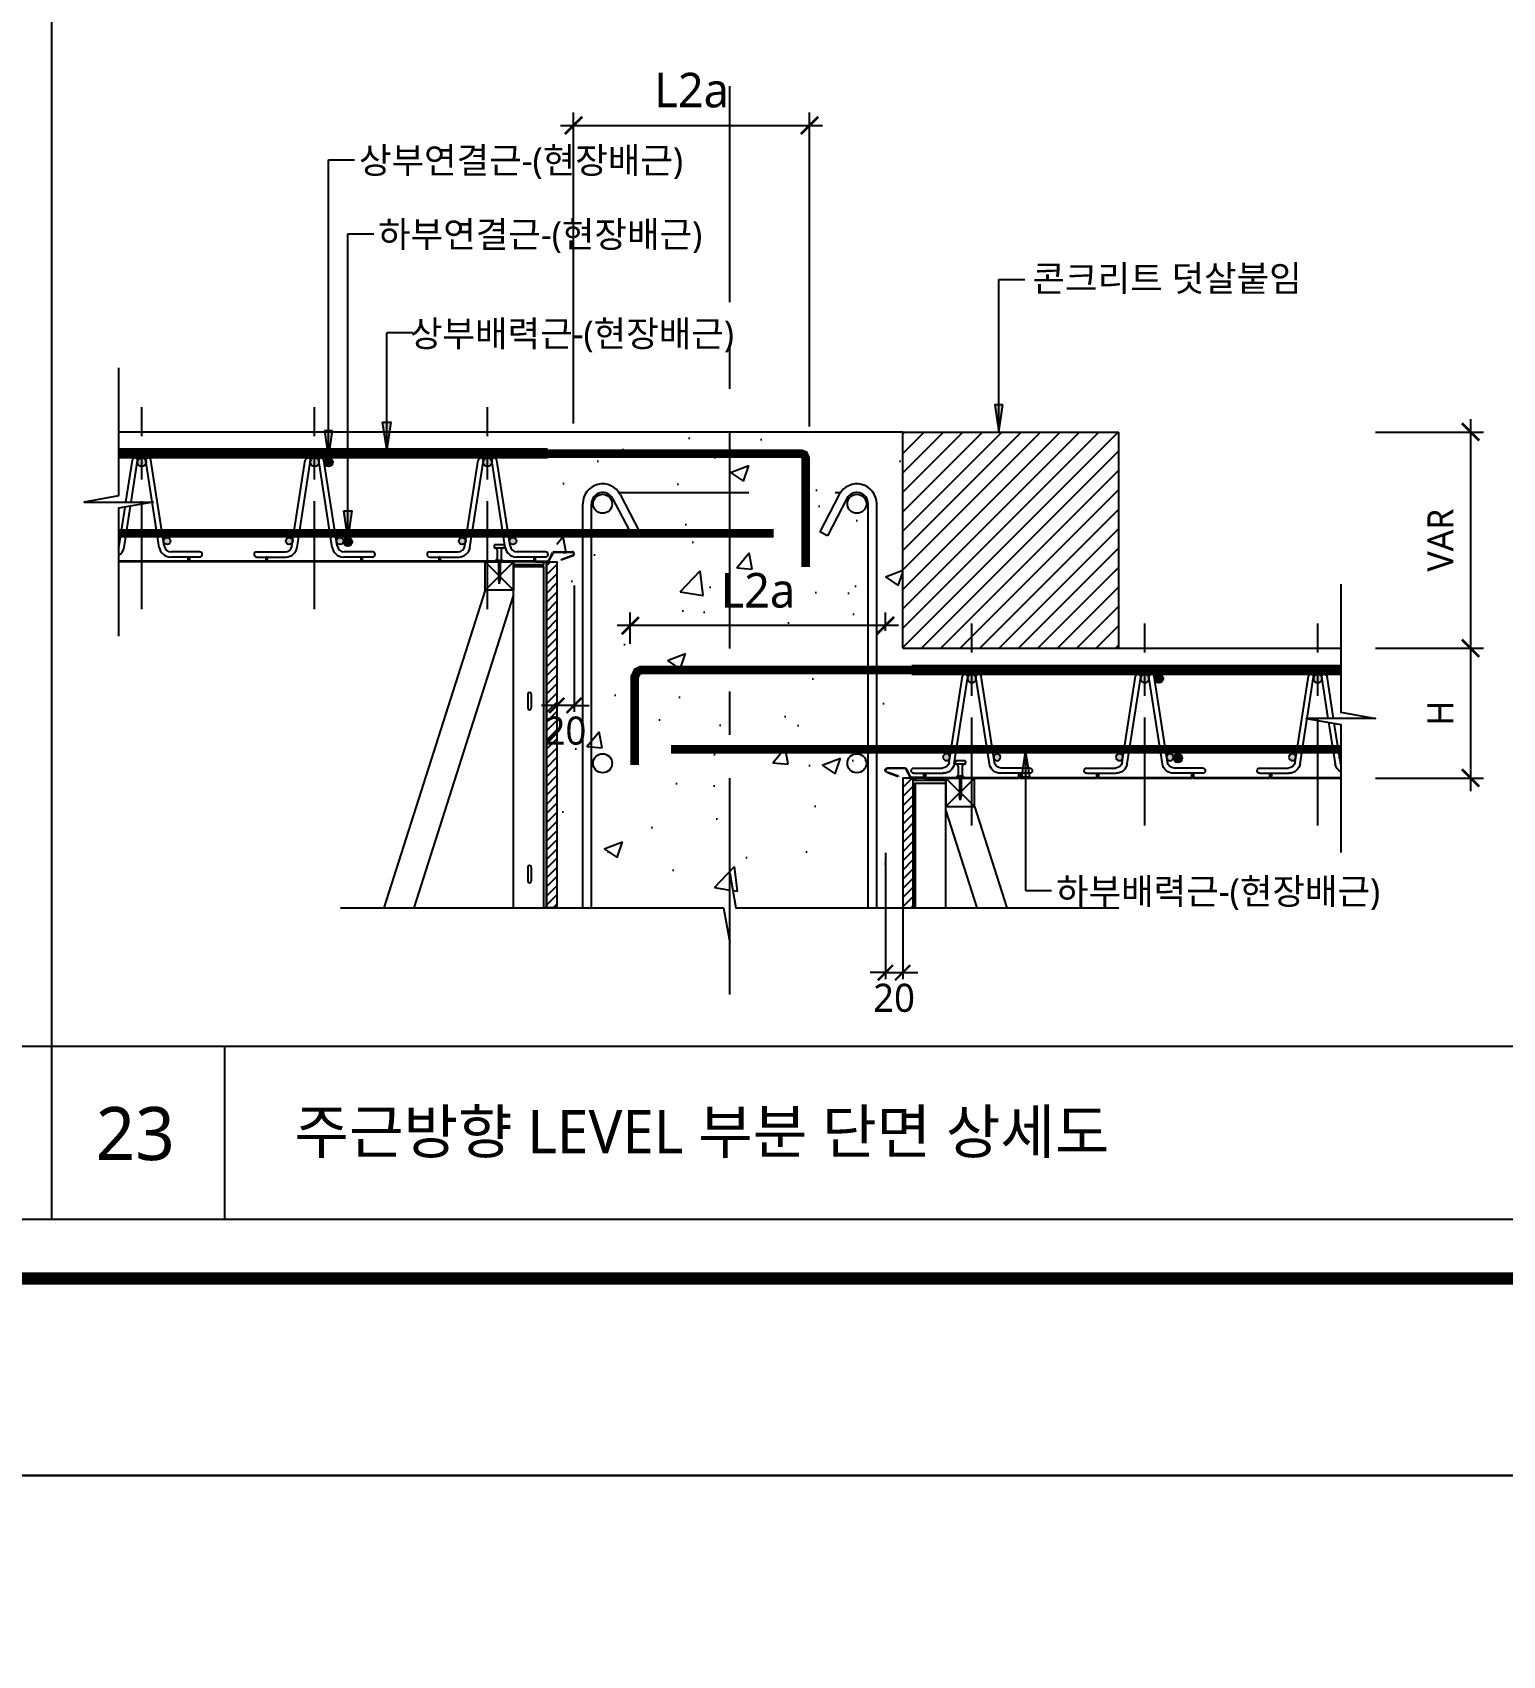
# Model space of a CAD drawing. Extents: x 10983 to 44623, y -18406 to 11294.
# Drawn here: x 23293 to 24993, y -6734 to -4858 of the extents above; entities that cross this region are included whole.
import ezdxf

# ---------------------------------------------------------------- set-up
doc = ezdxf.new("R2010")
doc.units = 0
doc.header["$LTSCALE"] = 100
doc.header["$MEASUREMENT"] = 0
doc.header["$PDMODE"] = 3
doc.header["$PDSIZE"] = 10
for name, pattern in [('CEN', [62, 60, -1, 0, -1]), ('CENTERX2', [4, 2.5, -0.5, 0.5, -0.5]), ('HID', [2.5, 1.5, -1])]:
    doc.linetypes.add(name, pattern=pattern)
doc.layers.get('0').update_dxf_attribs({"linetype": 'CONTINUOUS'})
doc.layers.get('Defpoints').update_dxf_attribs({"color": 165, "linetype": 'CONTINUOUS'})
for name, color, linetype in [('-상부연결근', 4, 'CONTINUOUS'), ('-하부배력근', 3, 'CONTINUOUS'), ('-하부연결근', 4, 'CONTINUOUS'), ('DECK-CEN', 1, 'CEN'), ('DECK-CON', 2, 'CONTINUOUS'), ('DECK-DIM', 255, 'CONTINUOUS'), ('DECK-ETC STEEL', 6, 'CONTINUOUS'), ('DECK-HATCH', 251, 'CONTINUOUS'), ('DECK-LATTICE', 7, 'CONTINUOUS'), ('DECK-MAIN BAR', 2, 'CONTINUOUS'), ('DECK-PG', 4, 'CONTINUOUS'), ('DECK-RC', 251, 'CONTINUOUS'), ('DECK-RC(ETC)', 252, 'CONTINUOUS'), ('DECK-TABLE', 7, 'CONTINUOUS'), ('DECK-TEXT', 7, 'CONTINUOUS'), ('DECK-TITLE TEXT', 3, 'CONTINUOUS'), ('DECK-TRANS', 3, 'CONTINUOUS'), ('form', 7, 'CONTINUOUS')]:
    doc.layers.add(name, color=color, linetype=linetype)
doc.styles.add('SY Panel', font='malgun.ttf')
doc.styles.add('VICON TEXT', font='malgun.ttf')
doc.dimstyles.new('STDECK-DIM', dxfattribs={"dimtxt": 35, "dimasz": 20, "dimexe": 15, "dimexo": 40, "dimgap": 10, "dimtad": 1, "dimdec": 0, "dimtxsty": 'SY Panel', "dimblk": 'ARCHTICK', "dimcen": 2.5, "dimdle": 15, "dimclrd": 7, "dimclre": 7, "dimclrt": 6, "dimadec": 0, "dimazin": 0, "dimtfac": 1, "dimtdec": 0, "dimtmove": 0, "dimatfit": 3, "dimldrblk": 'ARCHTICK', "dimfxl": 1, "dimarcsym": 0})
doc.dimstyles.new('STDECK-DIM 2', dxfattribs={"dimscale": 2.5, "dimtxt": 12, "dimasz": 7, "dimexe": 3, "dimexo": 3, "dimgap": 3, "dimtad": 1, "dimdec": 0, "dimlunit": 6, "dimtxsty": 'VICON TEXT', "dimblk": 'ARCHTICK', "dimcen": 2.5, "dimclrd": 7, "dimclre": 7, "dimclrt": 6, "dimadec": 0, "dimazin": 0, "dimtfac": 1, "dimtdec": 0, "dimtix": 1, "dimtmove": 0, "dimatfit": 3, "dimfxl": 1, "dimarcsym": 0})
pattern_1 = [(45, (-2415.1005, -5154.619), (-5.3033009, 5.3033009), [])]

# ---------------------------------------------------------------- blocks, each defined once
blk = doc.blocks.new('_ArchTick')
at = {"color": 0, "linetype": 'ByBlock', "const_width": 0.15}
blk.add_lwpolyline([(-0.5, -0.5), (0.5, 0.5)], dxfattribs=at)
blk = doc.blocks.new('*D349')
at = {"layer": 'DECK-DIM', "color": 7, "lineweight": -2}
for p, q in [((23899.5, -5497.4), (23899.5, -5643.5)), ((23919.5, -5497.4), (23919.5, -5643.5)), ((23899.5, -5636), (23882, -5636)), ((23919.5, -5636), (23899.5, -5636)), ((23919.5, -5636), (23937, -5636))]:
    blk.add_line(p, q, dxfattribs=at)
at = {"layer": 'Defpoints', "color": 0, "ltscale": 0.5}
for p in [(23899.5, -5489.9), (23919.5, -5489.9), (23899.5, -5636)]:
    blk.add_point(p, dxfattribs=at)
at = {"layer": 'DECK-DIM', "color": 7, "lineweight": -2, "ltscale": 0.5, "xscale": 17.5, "yscale": 17.5, "zscale": 17.5}
blk.add_blockref('_ArchTick', (23899.5, -5636), dxfattribs=at)
at = {"layer": 'DECK-DIM', "color": 7, "lineweight": -2, "ltscale": 0.5, "xscale": 17.5, "yscale": 17.5, "zscale": 17.5, "rotation": 180}
blk.add_blockref('_ArchTick', (23919.5, -5636), dxfattribs=at)
at = {"layer": 'DECK-DIM', "color": 6, "ltscale": 0.5, "insert": (23909.5, -5665.3), "char_height": 32.5, "attachment_point": 5, "style": 'VICON TEXT'}
blk.add_mtext('20', dxfattribs=at)
blk = doc.blocks.new('*D350')
at = {"layer": 'DECK-DIM', "color": 7, "lineweight": -2}
for p, q in [((24279.5, -5806.2), (24279.5, -5952.4)), ((24299.5, -5806.2), (24299.5, -5952.4)), ((24279.5, -5944.9), (24262, -5944.9)), ((24279.5, -5944.9), (24299.5, -5944.9)), ((24299.5, -5944.9), (24317, -5944.9))]:
    blk.add_line(p, q, dxfattribs=at)
at = {"layer": 'Defpoints', "color": 0, "ltscale": 0.5}
for p in [(24279.5, -5798.7), (24299.5, -5798.7), (24299.5, -5944.9)]:
    blk.add_point(p, dxfattribs=at)
at = {"layer": 'DECK-DIM', "color": 7, "lineweight": -2, "ltscale": 0.5, "xscale": 17.5, "yscale": 17.5, "zscale": 17.5}
blk.add_blockref('_ArchTick', (24279.5, -5944.9), dxfattribs=at)
at = {"layer": 'DECK-DIM', "color": 7, "lineweight": -2, "ltscale": 0.5, "xscale": 17.5, "yscale": 17.5, "zscale": 17.5, "rotation": 180}
blk.add_blockref('_ArchTick', (24299.5, -5944.9), dxfattribs=at)
at = {"layer": 'DECK-DIM', "color": 6, "ltscale": 0.5, "insert": (24289.5, -5974.2), "char_height": 32.5, "attachment_point": 5, "style": 'VICON TEXT'}
blk.add_mtext('20', dxfattribs=at)
blk = doc.blocks.new('*D351')
at = {"layer": 'DECK-DIM', "color": 7, "lineweight": -2}
for p, q in [((24956.2, -5304.9), (24956.2, -5584.9)), ((24846.2, -5319.9), (24971.2, -5319.9)), ((24846.2, -5569.9), (24971.2, -5569.9))]:
    blk.add_line(p, q, dxfattribs=at)
at = {"layer": 'Defpoints', "color": 0, "ltscale": 0.5}
for p in [(24806.2, -5319.9), (24806.2, -5569.9), (24956.2, -5569.9)]:
    blk.add_point(p, dxfattribs=at)
at = {"layer": 'DECK-DIM', "color": 7, "lineweight": -2, "ltscale": 0.5, "xscale": 20, "yscale": 20, "zscale": 20}
for p, rotation in [((24956.2, -5319.9), 90), ((24956.2, -5569.9), 270)]:
    blk.add_blockref('_ArchTick', p, dxfattribs=dict(at, rotation=rotation))
at = {"layer": 'DECK-DIM', "color": 6, "ltscale": 0.5, "insert": (24921.2, -5444.9), "char_height": 30, "attachment_point": 5, "rotation": 90, "style": 'SY Panel'}
blk.add_mtext('VAR', dxfattribs=at)
blk = doc.blocks.new('*D352')
at = {"layer": 'DECK-DIM', "color": 7, "lineweight": -2}
for p, q in [((24846.2, -5569.9), (24971.2, -5569.9)), ((24956.2, -5554.9), (24956.2, -5734.9)), ((24846.2, -5719.9), (24971.2, -5719.9))]:
    blk.add_line(p, q, dxfattribs=at)
at = {"layer": 'Defpoints', "color": 0, "ltscale": 0.5}
for p in [(24806.2, -5569.9), (24806.2, -5719.9), (24956.2, -5719.9)]:
    blk.add_point(p, dxfattribs=at)
at = {"layer": 'DECK-DIM', "color": 7, "lineweight": -2, "ltscale": 0.5, "xscale": 20, "yscale": 20, "zscale": 20}
for p, rotation in [((24956.2, -5569.9), 90), ((24956.2, -5719.9), 270)]:
    blk.add_blockref('_ArchTick', p, dxfattribs=dict(at, rotation=rotation))
at = {"layer": 'DECK-DIM', "color": 6, "ltscale": 0.5, "insert": (24921.2, -5644.9), "char_height": 30, "attachment_point": 5, "rotation": 90, "style": 'SY Panel'}
blk.add_mtext('H', dxfattribs=at)
blk = doc.blocks.new('*D159')
at = {"layer": 'DECK-DIM', "color": 7, "lineweight": -2}
for p, q in [((23918.9, -5309.9), (23918.9, -4950.5)), ((24191.8, -5313.7), (24191.8, -4950.5)), ((23903.9, -4965.5), (24206.8, -4965.5))]:
    blk.add_line(p, q, dxfattribs=at)
at = {"layer": 'Defpoints', "color": 0, "ltscale": 0.5}
for p in [(24191.8, -4965.5), (23918.9, -5349.9), (24191.8, -5353.7)]:
    blk.add_point(p, dxfattribs=at)
at = {"layer": 'DECK-DIM', "color": 7, "lineweight": -2, "ltscale": 0.5, "xscale": 20, "yscale": 20, "zscale": 20, "rotation": 180}
blk.add_blockref('_ArchTick', (23918.9, -4965.5), dxfattribs=at)
at = {"layer": 'DECK-DIM', "color": 7, "lineweight": -2, "ltscale": 0.5, "xscale": 20, "yscale": 20, "zscale": 20}
blk.add_blockref('_ArchTick', (24191.8, -4965.5), dxfattribs=at)
at = {"layer": 'DECK-DIM', "color": 6, "ltscale": 0.5, "insert": (24055.4, -4924.9), "char_height": 40, "attachment_point": 5, "style": 'SY Panel'}
blk.add_mtext('L2a', dxfattribs=at)
blk = doc.blocks.new('*D166')
at = {"layer": 'DECK-DIM', "color": 7, "lineweight": -2}
for p, q in [((23984.5, -5564.9), (23984.5, -5528.7)), ((24279.5, -5549.9), (24279.5, -5528.7)), ((24294.5, -5543.7), (23969.5, -5543.7))]:
    blk.add_line(p, q, dxfattribs=at)
at = {"layer": 'Defpoints', "color": 0, "ltscale": 0.5}
for p in [(23984.5, -5543.7), (24279.5, -5589.9), (23984.5, -5604.9)]:
    blk.add_point(p, dxfattribs=at)
at = {"layer": 'DECK-DIM', "color": 7, "lineweight": -2, "ltscale": 0.5, "xscale": 20, "yscale": 20, "zscale": 20, "rotation": 180}
blk.add_blockref('_ArchTick', (23984.5, -5543.7), dxfattribs=at)
at = {"layer": 'DECK-DIM', "color": 7, "lineweight": -2, "ltscale": 0.5, "xscale": 20, "yscale": 20, "zscale": 20}
blk.add_blockref('_ArchTick', (24279.5, -5543.7), dxfattribs=at)
at = {"layer": 'DECK-DIM', "color": 6, "ltscale": 0.5, "insert": (24132, -5503.1), "char_height": 40, "attachment_point": 5, "style": 'SY Panel'}
blk.add_mtext('L2a', dxfattribs=at)
blk = doc.blocks.new('tg4')
at = {"layer": 'DECK-MAIN BAR'}
h = blk.add_hatch(color=256, dxfattribs=at)
h.dxf.hatch_style = 1
h.paths.add_polyline_path([(7710.5, 42136.7, 0.414214), (7705.5, 42131.7, 0.414214), (7710.5, 42126.7)])
h.paths.add_polyline_path([(7735.8, 42040.8, 1), (7743.8, 42040.8, 1)])
h.paths.add_polyline_path([(7710.5, 42136.7), (7710.5, 42126.7, 0.414214), (7715.5, 42131.7, 0.414214)])
edge = h.paths.add_edge_path()
edge.add_line((7683.8, 42043.8), (7683.8, 42037.7))
edge.add_arc((7681.2, 42040.7), 4, 310.4298, 409.5702)
h = blk.add_hatch(color=256, dxfattribs=at)
h.dxf.hatch_style = 1
h.paths.add_polyline_path([(7877.2, 42040.7, 1), (7885.2, 42040.7, 1)])
h.paths.add_polyline_path([(7910.5, 42136.7, 0.414214), (7905.5, 42131.7, 0.414214), (7910.5, 42126.7)])
h.paths.add_polyline_path([(7935.8, 42040.8, 1), (7943.8, 42040.8, 1)])
h.paths.add_polyline_path([(7910.5, 42136.7), (7910.5, 42126.7, 0.414214), (7915.5, 42131.7, 0.414214)])
h = blk.add_hatch(color=256, dxfattribs=at)
h.dxf.hatch_style = 1
h.paths.add_polyline_path([(8077.2, 42040.7, 1), (8085.2, 42040.7, 1)])
h.paths.add_polyline_path([(8110.5, 42136.7, 0.414214), (8105.5, 42131.7, 0.414214), (8110.5, 42126.7)])
h.paths.add_polyline_path([(8135.8, 42040.8, 1), (8143.8, 42040.8, 1)])
h.paths.add_polyline_path([(8110.5, 42136.7), (8110.5, 42126.7, 0.414214), (8115.5, 42131.7, 0.414214)])
at = {"layer": 'DECK-CEN', "linetype": 'CENTERX2', "ltscale": 0.5}
for p, q in [((7710.5, 41961.8), (7710.5, 42195.4)), ((7910.5, 41961.8), (7910.5, 42195.4)), ((8110.5, 41961.8), (8110.5, 42195.4))]:
    blk.add_line(p, q, dxfattribs=at)
at = {"layer": 'DECK-LATTICE', "ltscale": 0.5}
for p, q in [((8179.9, 42146.7), (7683.8, 42146.7)), ((8179.9, 42136.7), (7683.8, 42136.7)), ((7692.2, 42085.7), (7699.7, 42134.3)), ((7698.3, 42085.7), (7705.7, 42133.6)), ((7730.8, 42033.2), (7715.2, 42133.6)), ((7736.6, 42035), (7721.2, 42134.3)), ((7884.3, 42035), (7899.7, 42134.3)), ((7890.1, 42033.2), (7905.7, 42133.6)), ((7930.8, 42033.2), (7915.2, 42133.6)), ((7936.6, 42035), (7921.2, 42134.3)), ((8084.3, 42035), (8099.7, 42134.3)), ((8090.1, 42033.2), (8105.7, 42133.6)), ((8130.8, 42033.2), (8115.2, 42133.6)), ((8136.6, 42035), (8121.2, 42134.3)), ((7684.3, 42035), (7691.3, 42080)), ((7690.1, 42033.2), (7697.6, 42081.1)), ((7777.5, 42022.2), (7743.7, 42022.2)), ((7777.5, 42028.2), (7744.5, 42028.2)), ((7843.5, 42028.2), (7876.4, 42028.2)), ((7843.5, 42022.2), (7877.3, 42022.2)), ((7977.5, 42022.2), (7943.7, 42022.2)), ((7977.5, 42028.2), (7944.5, 42028.2)), ((8043.5, 42028.2), (8076.4, 42028.2)), ((8043.5, 42022.2), (8077.3, 42022.2)), ((8177.5, 42022.2), (8143.7, 42022.2)), ((8177.5, 42028.2), (8144.5, 42028.2))]:
    blk.add_line(p, q, dxfattribs=at)
for centre, radius, start, end in [((7702.7, 42133.7), 3.01, 349.5852, 169.9415), ((7718.2, 42133.7), 3.01, 10.0585, 190.4148), ((7902.7, 42133.7), 3.01, 349.5852, 169.9415), ((7918.2, 42133.7), 3.01, 10.0585, 190.4148), ((8102.7, 42133.7), 3.01, 349.5852, 169.9415), ((8118.2, 42133.7), 3.01, 10.0585, 190.4148), ((7676.4, 42036.2), 8, 336.4782, 351.1777), ((7677.3, 42035.2), 13, 299.8906, 351.1777), ((7743.7, 42035.2), 13, 188.8223, 270), ((7744.5, 42036.2), 8, 188.8223, 270), ((7876.4, 42036.2), 8, 270, 351.1777), ((7877.3, 42035.2), 13, 270, 351.1777), ((7943.7, 42035.2), 13, 188.8223, 270), ((7944.5, 42036.2), 8, 188.8223, 270), ((8076.4, 42036.2), 8, 270, 351.1777), ((8077.3, 42035.2), 13, 270, 351.1777), ((8143.7, 42035.2), 13, 188.8223, 270), ((8144.5, 42036.2), 8, 188.8223, 270), ((7777.5, 42025.2), 3, 270, 90), ((7843.5, 42025.2), 3, 90, 270), ((7977.5, 42025.2), 3, 270, 90), ((8043.5, 42025.2), 3, 90, 270), ((8177.5, 42025.2), 3, 270, 90)]:
    blk.add_arc(centre, radius, start, end, dxfattribs=at)
at = {"layer": 'DECK-MAIN BAR', "ltscale": 0.5}
for centre, radius in [((7710.5, 42131.7), 5), ((7910.5, 42131.7), 5), ((8110.5, 42131.7), 5), ((7739.8, 42040.8), 4), ((7881.2, 42040.7), 4), ((7939.8, 42040.8), 4), ((8081.2, 42040.7), 4), ((8139.8, 42040.8), 4)]:
    blk.add_circle(centre, radius, dxfattribs=at)
blk.add_arc((7681.2, 42040.7), 4, 310.4298, 49.5702, dxfattribs=at)
at = {"layer": 'DECK-PG', "ltscale": 0.5}
for p, q in [((7764.7, 42017.2), (7683.8, 42017.2)), ((7765, 42016.7), (7683.8, 42016.7)), ((7855, 42016.7), (7766, 42016.7)), ((7854.7, 42017.2), (7766.2, 42017.2)), ((7965, 42016.7), (7856, 42016.7)), ((7964.7, 42017.2), (7856.2, 42017.2)), ((8055, 42016.7), (7966, 42016.7)), ((8054.7, 42017.2), (7966.2, 42017.2)), ((8165, 42016.7), (8056, 42016.7)), ((8164.7, 42017.2), (8056.2, 42017.2))]:
    blk.add_line(p, q, dxfattribs=at)
at = {"layer": 'DECK-PG'}
for p, q in [((7764, 42021.2), (7764, 42018.7)), ((7764.5, 42018.7), (7764.5, 42021.2)), ((7765, 42021.2), (7765, 42017.5)), ((7765, 42018.7), (7765, 42020.7)), ((7765.5, 42021.2), (7765.5, 42017.2)), ((7766, 42017.5), (7766, 42021.2)), ((7854, 42021.2), (7854, 42018.7)), ((7854.5, 42018.7), (7854.5, 42021.2)), ((7855, 42021.2), (7855, 42017.5)), ((7855, 42018.7), (7855, 42020.7)), ((7855.5, 42021.2), (7855.5, 42017.2)), ((7856, 42017.5), (7856, 42021.2)), ((7964, 42021.2), (7964, 42018.7)), ((7964.5, 42018.7), (7964.5, 42021.2)), ((7965, 42021.2), (7965, 42017.5)), ((7965, 42018.7), (7965, 42020.7)), ((7965.5, 42021.2), (7965.5, 42017.2)), ((7966, 42017.5), (7966, 42021.2)), ((8054, 42021.2), (8054, 42018.7)), ((8054.5, 42018.7), (8054.5, 42021.2)), ((8055, 42021.2), (8055, 42017.5)), ((8055, 42018.7), (8055, 42020.7)), ((8055.5, 42021.2), (8055.5, 42017.2)), ((8056, 42017.5), (8056, 42021.2)), ((8164, 42021.2), (8164, 42018.7)), ((8164.5, 42018.7), (8164.5, 42021.2)), ((8165, 42021.2), (8165, 42017.5)), ((8165, 42018.7), (8165, 42020.7)), ((8165.5, 42021.2), (8165.5, 42017.2)), ((8166, 42017.5), (8166, 42021.2)), ((8166, 42016.7), (8179.9, 42016.7)), ((8166.2, 42017.2), (8179.9, 42017.2)), ((8180.8, 42017.8), (8186.1, 42027.5)), ((8181.3, 42017.5), (8186.6, 42027.2)), ((8187.4, 42028.2), (8208.1, 42028.2)), ((8187.4, 42027.7), (8208.1, 42027.7)), ((8208.7, 42023.9), (8195.4, 42019.1)), ((8208.6, 42023.9), (8195.4, 42019.1)), ((8195.4, 42019.1), (8195.5, 42018.6)), ((8208.9, 42023.5), (8195.5, 42018.6))]:
    blk.add_line(p, q, dxfattribs=at)
for centre, radius, start, end in [((7765, 42021.2), 1, 0, 180), ((7765, 42021.2), 1, 0, 180), ((7764.5, 42018.7), 0.5, 180, 0), ((7765, 42021.2), 0.5, 0, 180), ((7764.7, 42017.5), 0.25, 270, 0), ((7765, 42017.2), 0.5, 270, 0), ((7766, 42017.2), 0.5, 180, 270), ((7766.2, 42017.5), 0.25, 180, 270), ((7855, 42021.2), 1, 0, 180), ((7855, 42021.2), 1, 0, 180), ((7854.5, 42018.7), 0.5, 180, 0), ((7855, 42021.2), 0.5, 0, 180), ((7854.7, 42017.5), 0.25, 270, 0), ((7855, 42017.2), 0.5, 270, 0), ((7856, 42017.2), 0.5, 180, 270), ((7856.2, 42017.5), 0.25, 180, 270), ((7965, 42021.2), 1, 0, 180), ((7965, 42021.2), 1, 0, 180), ((7964.5, 42018.7), 0.5, 180, 0), ((7965, 42021.2), 0.5, 0, 180), ((7964.7, 42017.5), 0.25, 270, 0), ((7965, 42017.2), 0.5, 270, 0), ((7966, 42017.2), 0.5, 180, 270), ((7966.2, 42017.5), 0.25, 180, 270), ((8055, 42021.2), 1, 0, 180), ((8055, 42021.2), 1, 0, 180), ((8054.5, 42018.7), 0.5, 180, 0), ((8055, 42021.2), 0.5, 0, 180), ((8054.7, 42017.5), 0.25, 270, 0), ((8055, 42017.2), 0.5, 270, 0), ((8056, 42017.2), 0.5, 180, 270), ((8056.2, 42017.5), 0.25, 180, 270), ((8165, 42021.2), 1, 0, 180), ((8165, 42021.2), 1, 0, 180), ((8164.5, 42018.7), 0.5, 180, 0), ((8165, 42021.2), 0.5, 0, 180), ((8164.7, 42017.5), 0.25, 270, 0), ((8165, 42017.2), 0.5, 270, 0), ((8166, 42017.2), 0.5, 180, 270), ((8166.2, 42017.5), 0.25, 180, 270), ((8179.9, 42018.3), 1.05, 270, 331.3895), ((8179.9, 42018.3), 1.55, 270, 331.3895), ((8187.4, 42026.8), 1.46, 90, 151.3895), ((8187.4, 42026.8), 0.955, 90, 151.3895), ((8208.1, 42025.8), 2.46, 290, 90), ((8208.1, 42025.8), 1.96, 290, 90)]:
    blk.add_arc(centre, radius, start, end, dxfattribs=at)

msp = doc.modelspace()

# ---------------------------------------------------------------- hatches: boundary and pattern name
at = {"layer": '-상부연결근', "linetype": 'ByBlock'}
h = msp.add_hatch(color=0, dxfattribs=at)
h.paths.add_polyline_path([(23640.3, -5318.4), (23635.6, -5318.4), (23635.6, -5349.9)])
h.paths.add_polyline_path([(23635.6, -5318.4), (23630.9, -5318.4), (23635.6, -5349.9)])
at = {"layer": '-상부연결근'}
h = msp.add_hatch(color=256, dxfattribs=at)
h.dxf.hatch_style = 1
h.paths.add_polyline_path([(23640.6, -5354.9, 1), (23630.6, -5354.9, 1)])
h = msp.add_hatch(color=256, dxfattribs=at)
h.dxf.hatch_style = 1
h.paths.add_polyline_path([(24600.6, -5604.9, 1), (24590.6, -5604.9, 1)])
at = {"layer": '-하부배력근', "linetype": 'ByBlock'}
h = msp.add_hatch(color=0, dxfattribs=at)
h.paths.add_polyline_path([(24437, -5718.4), (24441.7, -5718.4), (24441.7, -5686.9)])
h.paths.add_polyline_path([(24441.7, -5718.4), (24446.4, -5718.4), (24441.7, -5686.9)])
at = {"layer": '-하부연결근', "linetype": 'ByBlock'}
h = msp.add_hatch(color=0, dxfattribs=at)
h.paths.add_polyline_path([(23657.8, -5442.5), (23657.8, -5411.1), (23653.1, -5411.1)])
h.paths.add_polyline_path([(23657.8, -5442.5), (23662.5, -5411.1), (23657.8, -5411.1)])
at = {"layer": '-하부연결근'}
h = msp.add_hatch(color=256, dxfattribs=at)
h.dxf.hatch_style = 1
h.paths.add_polyline_path([(23662.8, -5446.8, 1), (23652.8, -5446.8, 1)])
h = msp.add_hatch(color=256, dxfattribs=at)
h.dxf.hatch_style = 1
h.paths.add_polyline_path([(24622.8, -5696.9, 1), (24612.8, -5696.9, 1)])
at = {"linetype": 'ByBlock'}
h = msp.add_hatch(color=256, dxfattribs=at)
h.paths.add_polyline_path([(24415.4, -5288.4), (24410.7, -5288.4), (24410.7, -5319.9)])
h.paths.add_polyline_path([(24410.7, -5288.4), (24405.9, -5288.4), (24410.7, -5319.9)])
h = msp.add_hatch(color=256, dxfattribs=at)
h.paths.add_polyline_path([(23698.1, -5308.4), (23702.8, -5308.4), (23702.8, -5339.9)])
h.paths.add_polyline_path([(23702.8, -5308.4), (23707.5, -5308.4), (23702.8, -5339.9)])
h = msp.add_hatch(color=256, dxfattribs=at)
h.paths.add_polyline_path([(23698.1, -5308.4), (23702.8, -5308.4), (23702.8, -5339.9)])
h.paths.add_polyline_path([(23702.8, -5308.4), (23707.5, -5308.4), (23702.8, -5339.9)])
at = {"layer": 'DECK-HATCH'}
h = msp.add_hatch(dxfattribs=at)
h.set_pattern_fill('AR-CONC', color=256, scale=30, style=0)
h.set_pattern_definition([(50, (-2415.1, -5154.62), (215.178, -18.8256), [22.5, -247.5]), (355, (-2415.1, -5154.62), (-41.6254, 225.6576), [18, -198]), (100.4514, (-2397.17, -5156.19), (173.5527, 206.832), [19.122, -210.3426]), (46.1842, (-2415.1, -5094.62), (320.1724, -49.6558), [33.75, -371.25]), (96.6356, (-2388.42, -5098.76), (280.3986, 292.2356), [28.683, -315.514]), (351.1842, (-2415.1, -5094.62), (280.3986, 292.2356), [27, -297]), (21, (-2385.1, -5109.62), (179.0721, -120.7857), [22.5, -247.5]), (326, (-2385.1, -5109.62), (72.9946, 217.545), [18, -198]), (71.45144, (-2370.18, -5119.68), (252.0667, 96.7593), [19.122, -210.3426]), (37.5, (-2415.1, -5154.62), (3.64796, 99.86816), [0, -195.6, 0, -201, 0, -198.75]), (7.5, (-2415.1, -5154.62), (78.92086, 118.3235), [0, -114.6, 0, -191.1, 0, -75.75]), (327.5, (-2482, -5154.62), (160.14673, -6.76646), [0, -75, 0, -234, 0, -310.5]), (317.5, (-2512, -5154.62), (174.95585, 30.0315), [0, -97.5, 0, -155.4, 0, -220.5])])
h.paths.add_polyline_path([(24099.5, -5319.9), (23899.5, -5319.9), (23899.5, -5870), (24092.4, -5870), (24099.5, -5910), (24099.5, -5830)])
h.paths.add_polyline_path([(24299.5, -5319.9), (24099.5, -5319.9), (24099.5, -5830), (24106.5, -5870), (24299.5, -5870)])
at = {"layer": 'DECK-HATCH', "linetype": 'ByBlock'}
h = msp.add_hatch(dxfattribs=at)
h.set_pattern_fill('ANSI31', color=256, scale=5, style=0)
h.set_pattern_definition([(45, (-7726021.449, -2456214.408), (-11.225320152, 11.225320152), [])])
h.paths.add_polyline_path([(24299.5, -5569.9), (24549.5, -5569.9), (24549.5, -5319.9), (24299.5, -5319.9)])
h = msp.add_hatch(dxfattribs=at)
h.set_pattern_fill('ANSI31', color=256, scale=60, style=0)
h.set_pattern_definition(pattern_1)
h.paths.add_polyline_path([(23899.5, -5469.9), (23887.5, -5469.9), (23887.5, -5870), (23899.5, -5870)])
h.paths.add_polyline_path([(23880.2, -5588.5), (23938.8, -5588.5), (23938.8, -5633.5), (23880.2, -5633.5)], flags=9)
h = msp.add_hatch(dxfattribs=at)
h.set_pattern_fill('ANSI31', color=256, scale=60, style=0)
h.set_pattern_definition(pattern_1)
h.paths.add_polyline_path([(24311.5, -5719.9), (24299.5, -5719.9), (24299.5, -5870), (24311.5, -5870)])

# ---------------------------------------------------------------- linework, layer by layer
at = {"layer": '-상부연결근', "color": 0, "linetype": 'ByBlock'}
for p, q in [((23635.6, -5005.1), (23665.6, -5005.1)), ((23635.6, -5349.9), (23635.6, -5005.1))]:
    msp.add_line(p, q, dxfattribs=at)
msp.add_lwpolyline([(23640.3, -5318.4), (23630.9, -5318.4), (23635.6, -5349.9), (23640.3, -5318.4)], dxfattribs=at)
at = {"layer": '-상부연결근'}
for centre in [(23635.6, -5354.9), (24595.6, -5604.9)]:
    msp.add_circle(centre, 5, dxfattribs=at)
at = {"layer": '-하부배력근', "color": 0, "linetype": 'ByBlock'}
for p, q in [((24441.7, -5686.9), (24441.7, -5850.1)), ((24441.7, -5850.1), (24471.7, -5850.1))]:
    msp.add_line(p, q, dxfattribs=at)
at = {"layer": '-하부배력근', "ltscale": 0.5, "const_width": 10}
for points in [[(23392.8, -5436.9), (24150.2, -5436.9)], [(24031.5, -5686.9), (24806.2, -5686.9)]]:
    msp.add_lwpolyline(points, dxfattribs=at)
at = {"layer": '-하부배력근', "color": 0, "linetype": 'ByBlock'}
msp.add_lwpolyline([(24437, -5718.4), (24446.4, -5718.4), (24441.7, -5686.9), (24437, -5718.4)], dxfattribs=at)
at = {"layer": '-하부연결근', "color": 0, "linetype": 'ByBlock'}
for p, q in [((23657.8, -5090.7), (23687.8, -5090.7)), ((23657.8, -5442.5), (23657.8, -5090.7))]:
    msp.add_line(p, q, dxfattribs=at)
msp.add_lwpolyline([(23653.1, -5411.1), (23662.5, -5411.1), (23657.8, -5442.5), (23653.1, -5411.1)], dxfattribs=at)
at = {"layer": '-하부연결근'}
for centre in [(23657.8, -5446.8), (24617.8, -5696.9)]:
    msp.add_circle(centre, 5, dxfattribs=at)
at = {"linetype": 'ByBlock'}
for p, q in [((24410.7, -5319.9), (24410.7, -5143.6)), ((24410.7, -5143.6), (24440.7, -5143.6)), ((23702.8, -5339.9), (23702.8, -5205.4)), ((23732.8, -5205.4), (23702.8, -5205.4))]:
    msp.add_line(p, q, dxfattribs=at)
for points in [[(24415.4, -5288.4), (24405.9, -5288.4), (24410.7, -5319.9), (24415.4, -5288.4)], [(23698.1, -5308.4), (23707.5, -5308.4), (23702.8, -5339.9), (23698.1, -5308.4)], [(23698.1, -5308.4), (23707.5, -5308.4), (23702.8, -5339.9), (23698.1, -5308.4)]]:
    msp.add_lwpolyline(points, dxfattribs=at)
at = {"layer": 'DECK-CEN', "linetype": 'CENTERX2'}
msp.add_line((24099.5, -5970), (24099.5, -4898), dxfattribs=at)
at = {"layer": 'DECK-CON'}
for p, q in [((24299.5, -5319.9), (23392.8, -5319.9)), ((24299.5, -5319.9), (24549.5, -5319.9)), ((24299.5, -5569.9), (24299.5, -5319.9)), ((24549.5, -5569.9), (24549.5, -5319.9)), ((24299.5, -5569.9), (24806.2, -5569.9))]:
    msp.add_line(p, q, dxfattribs=at)
for points in [[(23392.8, -5245.9), (23392.8, -5393.8), (23352.8, -5400.9), (23432.8, -5400.9), (23392.8, -5407.9), (23392.8, -5555.9)], [(23392.8, -5245.9), (23392.8, -5393.8), (23352.8, -5400.9), (23432.8, -5400.9), (23392.8, -5407.9), (23392.8, -5555.9)], [(24806.2, -5495.9), (24806.2, -5643.8), (24846.2, -5650.9), (24766.2, -5650.9), (24806.2, -5657.9), (24806.2, -5805.9)], [(23649.5, -5870), (24092.4, -5870), (24099.5, -5910), (24099.5, -5830), (24106.5, -5870), (24549.5, -5870)]]:
    msp.add_lwpolyline(points, dxfattribs=at)
for points in [[(23887.5, -5469.9), (23899.5, -5469.9), (23899.5, -5870), (23887.5, -5870)], [(24311.5, -5719.9), (24299.5, -5719.9), (24299.5, -5870), (24311.5, -5870)]]:
    msp.add_lwpolyline(points, close=True, dxfattribs=at)
at = {"layer": 'DECK-ETC STEEL'}
for points in [[(23884.5, -5469.9), (23887.5, -5469.9), (23887.5, -5870), (23884.5, -5870), (23884.5, -5475.9), (23849.5, -5475.9), (23849.5, -5472.9), (23884.5, -5472.9), (23884.5, -5469.9), (23887.5, -5469.9)], [(24314.5, -5719.9), (24311.5, -5719.9), (24311.5, -5870), (24314.5, -5870), (24314.5, -5725.9), (24349.5, -5725.9), (24349.5, -5722.9), (24314.5, -5722.9), (24314.5, -5719.9), (24311.5, -5719.9)]]:
    msp.add_lwpolyline(points, dxfattribs=at)
at = {"layer": 'DECK-RC'}
for p, q in [((23929.5, -5870), (23929.5, -5402.9)), ((23939.5, -5870), (23939.5, -5402.9)), ((23964, -5396.8), (23986.5, -5439.8)), ((23972.9, -5392.2), (23995.3, -5435.2)), ((24226.1, -5392.2), (24203.6, -5435.2)), ((24235, -5396.8), (24212.5, -5439.8)), ((24259.5, -5870), (24259.5, -5402.9)), ((24269.5, -5870), (24269.5, -5402.9)), ((23986.5, -5439.8), (23995.3, -5435.2)), ((24212.5, -5439.8), (24203.6, -5435.2))]:
    msp.add_line(p, q, dxfattribs=at)
at = {"layer": 'DECK-RC', "linetype": 'HID'}
msp.add_line((23971.4, -5389.9), (24227.5, -5389.9), dxfattribs=at)
at = {"layer": 'DECK-RC'}
for centre in [(23952.5, -5402.9), (24246.5, -5402.9), (23952.5, -5702.9), (24246.5, -5702.9)]:
    msp.add_circle(centre, 11, dxfattribs=at)
for centre, radius, start, end in [((23952.5, -5402.9), 23, 27.5898, 180), ((24246.5, -5402.9), 23, 0, 152.4102), ((23952.5, -5402.9), 13, 27.5824, 180), ((24246.5, -5402.9), 13, 0, 152.4176)]:
    msp.add_arc(centre, radius, start, end, dxfattribs=at)
at = {"layer": 'DECK-RC(ETC)'}
for p, q in [((23827, -5450.9), (23827, -5452.9)), ((23828, -5449.9), (23838, -5449.9)), ((23828, -5453.9), (23838, -5453.9)), ((23830.7, -5456.2), (23830.7, -5466.6)), ((23835.3, -5456.2), (23835.3, -5466.6)), ((23839, -5450.9), (23839, -5452.9)), ((23849.5, -5502.9), (23816.5, -5469.9)), ((23816.5, -5502.9), (23849.5, -5469.9)), ((23829, -5468.5), (23829, -5469.3)), ((23829.6, -5467.9), (23830.1, -5467.9)), ((23829.6, -5469.9), (23836.4, -5469.9)), ((23830.1, -5467.9), (23835.9, -5467.9)), ((23832, -5467.9), (23834, -5467.9)), ((23832, -5469.9), (23832, -5490.4)), ((23834, -5469.9), (23834, -5490.4)), ((23835.9, -5467.9), (23836.4, -5467.9)), ((23837, -5468.5), (23837, -5469.3)), ((23849.5, -5870), (23849.5, -5475.9)), ((23832, -5490.4), (23833, -5495.4)), ((23833, -5495.4), (23834, -5490.4)), ((23816.5, -5502.9), (23699.5, -5870)), ((23849.5, -5508), (23734.1, -5870)), ((23866, -5622.9), (23866, -5638.9)), ((23870, -5622.9), (23870, -5638.9)), ((24360, -5700.9), (24360, -5702.9)), ((24371, -5699.9), (24361, -5699.9)), ((24371, -5703.9), (24361, -5703.9)), ((24372, -5700.9), (24372, -5702.9)), ((24349.5, -5752.9), (24382.5, -5719.9)), ((24382.5, -5752.9), (24349.5, -5719.9)), ((24362, -5718.5), (24362, -5719.3)), ((24363.1, -5717.9), (24362.6, -5717.9)), ((24369.4, -5719.9), (24362.6, -5719.9)), ((24368.9, -5717.9), (24363.1, -5717.9)), ((24363.7, -5706.2), (24363.7, -5716.6)), ((24367, -5717.9), (24365, -5717.9)), ((24365, -5719.9), (24365, -5740.4)), ((24367, -5719.9), (24367, -5740.4)), ((24368.3, -5706.2), (24368.3, -5716.6)), ((24369.4, -5717.9), (24368.9, -5717.9)), ((24370, -5718.5), (24370, -5719.3)), ((24349.5, -5870), (24349.5, -5725.9)), ((24366, -5745.4), (24365, -5740.4)), ((24367, -5740.4), (24366, -5745.4)), ((24349.5, -5758), (24385.2, -5870)), ((24382.5, -5752.9), (24419.8, -5870)), ((23866, -5822.9), (23866, -5838.9)), ((23870, -5822.9), (23870, -5838.9))]:
    msp.add_line(p, q, dxfattribs=at)
for points in [[(23816.5, -5469.9), (23849.5, -5469.9), (23849.5, -5502.9), (23816.5, -5502.9), (23816.5, -5469.9)], [(24382.5, -5719.9), (24349.5, -5719.9), (24349.5, -5752.9), (24382.5, -5752.9), (24382.5, -5719.9)]]:
    msp.add_lwpolyline(points, dxfattribs=at)
for centre, radius, start, end in [((23828, -5450.9), 1, 90, 180), ((23828, -5452.9), 1, 180, 270), ((23827.9, -5456.6), 2.75, 7.7709, 89.4479), ((23838, -5456.6), 2.75, 90.5521, 172.2291), ((23838, -5450.9), 1, 0, 90), ((23838, -5452.9), 1, 270, 0), ((23829.6, -5468.5), 0.6, 90, 180), ((23829.6, -5469.3), 0.6, 180, 270), ((23829.3, -5466.5), 1.39, 281.7725, 355.1369), ((23836.7, -5466.5), 1.39, 184.8631, 258.2275), ((23836.4, -5468.5), 0.6, 0, 90), ((23836.4, -5469.3), 0.6, 270, 0), ((23868, -5622.9), 2, 0, 180), ((23868, -5622.9), 2, 0, 180), ((23868, -5638.9), 2, 180, 0), ((24361, -5700.9), 1, 90, 180), ((24361, -5702.9), 1, 180, 270), ((24360.9, -5706.6), 2.75, 7.7709, 89.4479), ((24371, -5706.6), 2.75, 90.5521, 172.2291), ((24371, -5700.9), 1, 0, 90), ((24371, -5702.9), 1, 270, 0), ((24362.6, -5718.5), 0.6, 90, 180), ((24362.6, -5719.3), 0.6, 180, 270), ((24362.3, -5716.5), 1.39, 281.7725, 355.1369), ((24369.7, -5716.5), 1.39, 184.8631, 258.2275), ((24369.4, -5718.5), 0.6, 0, 90), ((24369.4, -5719.3), 0.6, 270, 0), ((23868, -5822.9), 2, 0, 180), ((23868, -5822.9), 2, 0, 180), ((23868, -5838.9), 2, 180, 0)]:
    msp.add_arc(centre, radius, start, end, dxfattribs=at)
at = {"layer": 'DECK-TABLE', "ltscale": 0.5}
for p, q in [((23315.1, -1280.1), (23315.1, -6230.1)), ((26715.1, -6030.1), (19915.1, -6030.1)), ((23515.1, -6030.1), (23515.1, -6230.1))]:
    msp.add_line(p, q, dxfattribs=at)
msp.add_lwpolyline([(19915.1, -1280.1), (26715.1, -1280.1), (26715.1, -6230.1), (19915.1, -6230.1)], close=True, dxfattribs=at)
at = {"layer": 'DECK-TRANS', "ltscale": 0.5, "const_width": 10}
for points in [[(23392.8, -5344.9), (24182.2, -5344.9), (24185.6, -5346.2), (24187.2, -5349.9), (24187.2, -5475.9)], [(24806.2, -5594.9), (23996.6, -5594.9), (23992.5, -5597), (23989.6, -5602.9), (23989.5, -5704.9)]]:
    msp.add_lwpolyline(points, dxfattribs=at)
at = {"layer": 'Defpoints'}
for points in [[(19392.5, -6526.2), (27802.5, -6526.2), (27802.5, -586.2), (19392.5, -586.2)], [(19392.5, -12466.3), (27802.5, -12466.3), (27802.5, -6526.2), (19392.5, -6526.2)]]:
    msp.add_lwpolyline(points, close=True, dxfattribs=at)
at = {"layer": 'form', "color": 30, "const_width": 14.2}
msp.add_lwpolyline([(19683.2, -980.1), (19683.2, -6298.4), (27636.8, -6298.4), (27636.8, -980.1)], close=True, dxfattribs=at)

# ---------------------------------------------------------------- block references
at = {"layer": 'DECK-LATTICE'}
msp.add_blockref('tg4', (15709, -47486.6), dxfattribs=at)
at = {"layer": 'DECK-LATTICE', "xscale": -1}
msp.add_blockref('tg4', (32489.9, -47736.6), dxfattribs=at)

# ---------------------------------------------------------------- texts
at = {"layer": '-상부연결근', "color": 0, "style": 'VICON TEXT'}
msp.add_text('상부연결근-(현장배근)', height=30, dxfattribs=at).set_placement((23670.7, -5020.9))
at = {"layer": '-하부배력근', "color": 0, "style": 'VICON TEXT'}
msp.add_text('하부배력근-(현장배근)', height=30, dxfattribs=at).set_placement((24476.8, -5865.9))
at = {"layer": '-하부연결근', "color": 0, "style": 'VICON TEXT'}
msp.add_text('하부연결근-(현장배근)', height=30, dxfattribs=at).set_placement((23692.9, -5106.5))
at = {"layer": 'DECK-TEXT', "style": 'VICON TEXT'}
for s, p in [('콘크리트 덧살붙임', (24449.6, -5157.3)), ('상부배력근-(현장배근)', (23729.6, -5221.2))]:
    msp.add_text(s, height=30, dxfattribs=at).set_placement(p)
at = {"layer": 'DECK-TITLE TEXT', "color": 3, "style": 'VICON TEXT'}
for s, height, p in [('주근방향 LEVEL 부분 단면 상세도', 50.257, (23596.1, -6153.8)), ('23', 61.43, (23366.3, -6161.6))]:
    msp.add_text(s, height=height, dxfattribs=at).set_placement(p)

# ---------------------------------------------------------------- dimensions: what is measured, and where the dimension line sits
at = {"layer": 'DECK-DIM'}
for base, p1, p2, picture, middle in [((24191.8, -4965.5), (23918.9, -5349.9), (24191.8, -5353.7), '*D159', (24055.4, -4924.9)), ((23984.5, -5543.7), (24279.5, -5589.9), (23984.5, -5604.9), '*D166', (24132, -5503.1))]:
    dim = msp.add_linear_dim(base=base, p1=p1, p2=p2, text='L2a', dimstyle='STDECK-DIM', override={"dimtxt": 40, "dimgap": 20}, dxfattribs=at)
    dim.commit()
    dim.dimension.update_dxf_attribs({"geometry": picture, "text_midpoint": middle})
for base, p1, p2, text, picture, middle in [((24956.2, -5569.9), (24806.2, -5319.9), (24806.2, -5569.9), 'VAR', '*D351', (24921.2, -5444.9)), ((24956.2, -5719.9), (24806.2, -5569.9), (24806.2, -5719.9), 'H', '*D352', (24921.2, -5644.9))]:
    dim = msp.add_linear_dim(base=base, p1=p1, p2=p2, angle=90, text=text, dimstyle='STDECK-DIM', override={"dimtxt": 30, "dimgap": 20}, dxfattribs=at)
    dim.commit()
    dim.dimension.update_dxf_attribs({"geometry": picture, "text_midpoint": middle})
dim = msp.add_linear_dim(base=(23899.5, -5636), p1=(23919.5, -5489.9), p2=(23899.5, -5489.9), angle=180, dimstyle='STDECK-DIM 2', override={"dimtxt": 13, "dimgap": 5, "dimtad": 2, "dimtoh": 0}, dxfattribs=at)
dim.commit()
dim.dimension.update_dxf_attribs({"geometry": '*D349', "text_midpoint": (23909.5, -5665.3)})
dim = msp.add_linear_dim(base=(24299.5, -5944.9), p1=(24279.5, -5798.7), p2=(24299.5, -5798.7), dimstyle='STDECK-DIM 2', override={"dimtxt": 13, "dimgap": 5, "dimtad": 2, "dimtoh": 0}, dxfattribs=at)
dim.commit()
dim.dimension.update_dxf_attribs({"geometry": '*D350', "text_midpoint": (24289.5, -5974.2)})

doc.saveas('drawing.dxf')
